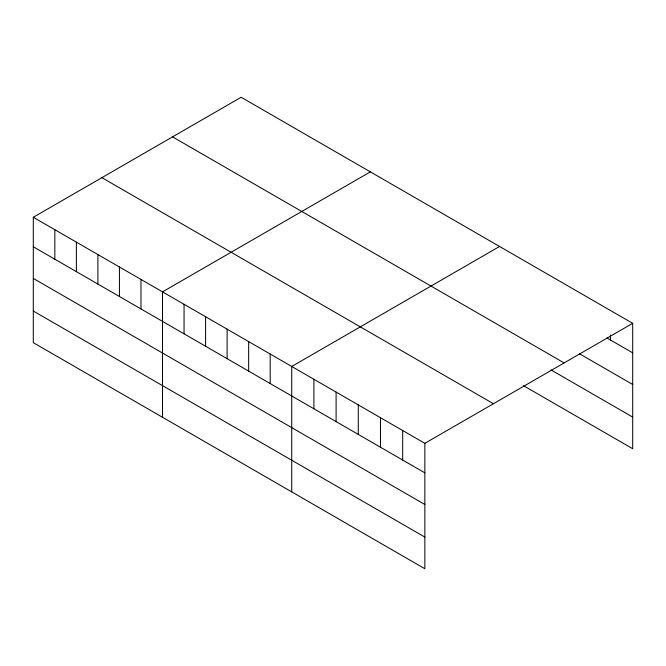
<?xml version="1.0" encoding="UTF-8"?>
<svg xmlns="http://www.w3.org/2000/svg" width="666" height="666" viewBox="0 0 666 666"><rect width="100%" height="100%" fill="white"/><g stroke="black" fill="none" stroke-linecap="round" stroke-linejoin="round"><path stroke-width="1" d="M33.3 217.266L424.85 443.323L424.85 568.739L33.3 342.674L33.3 217.266L241.15 97.261L632.7 323.326L632.7 448.734L523.534 385.706M370.363 171.861L162.512 291.866L162.512 417.274M499.575 246.462L291.725 366.466L291.725 491.874M424.85 443.323L632.7 323.326M606.959 337.978L632.7 352.838M579.453 353.738L632.7 384.482M172.561 136.863L564.11 362.92M551.048 369.946L632.7 417.091M101.89 177.664L493.439 403.721M33.3 246.778L424.85 472.843M33.3 278.43L424.85 504.487M33.3 311.03L424.85 537.087M610.514 334.94L610.514 340.026M402.664 430.519L402.664 460.031M380.469 417.707L380.469 447.219M358.283 404.895L358.283 434.407M336.097 392.083L336.097 421.603M313.911 379.279L313.911 408.791M270.188 354.029L270.188 383.549M248.651 341.6L248.651 371.112M227.114 329.162L227.114 358.683M205.578 316.733L205.578 346.245M184.049 304.295L184.049 333.816M140.976 279.429L140.976 308.949M119.439 266.999L119.439 296.512M97.902 254.57L97.902 284.082M76.374 242.133L76.374 271.645M54.837 229.703L54.837 259.216"/></g></svg>
